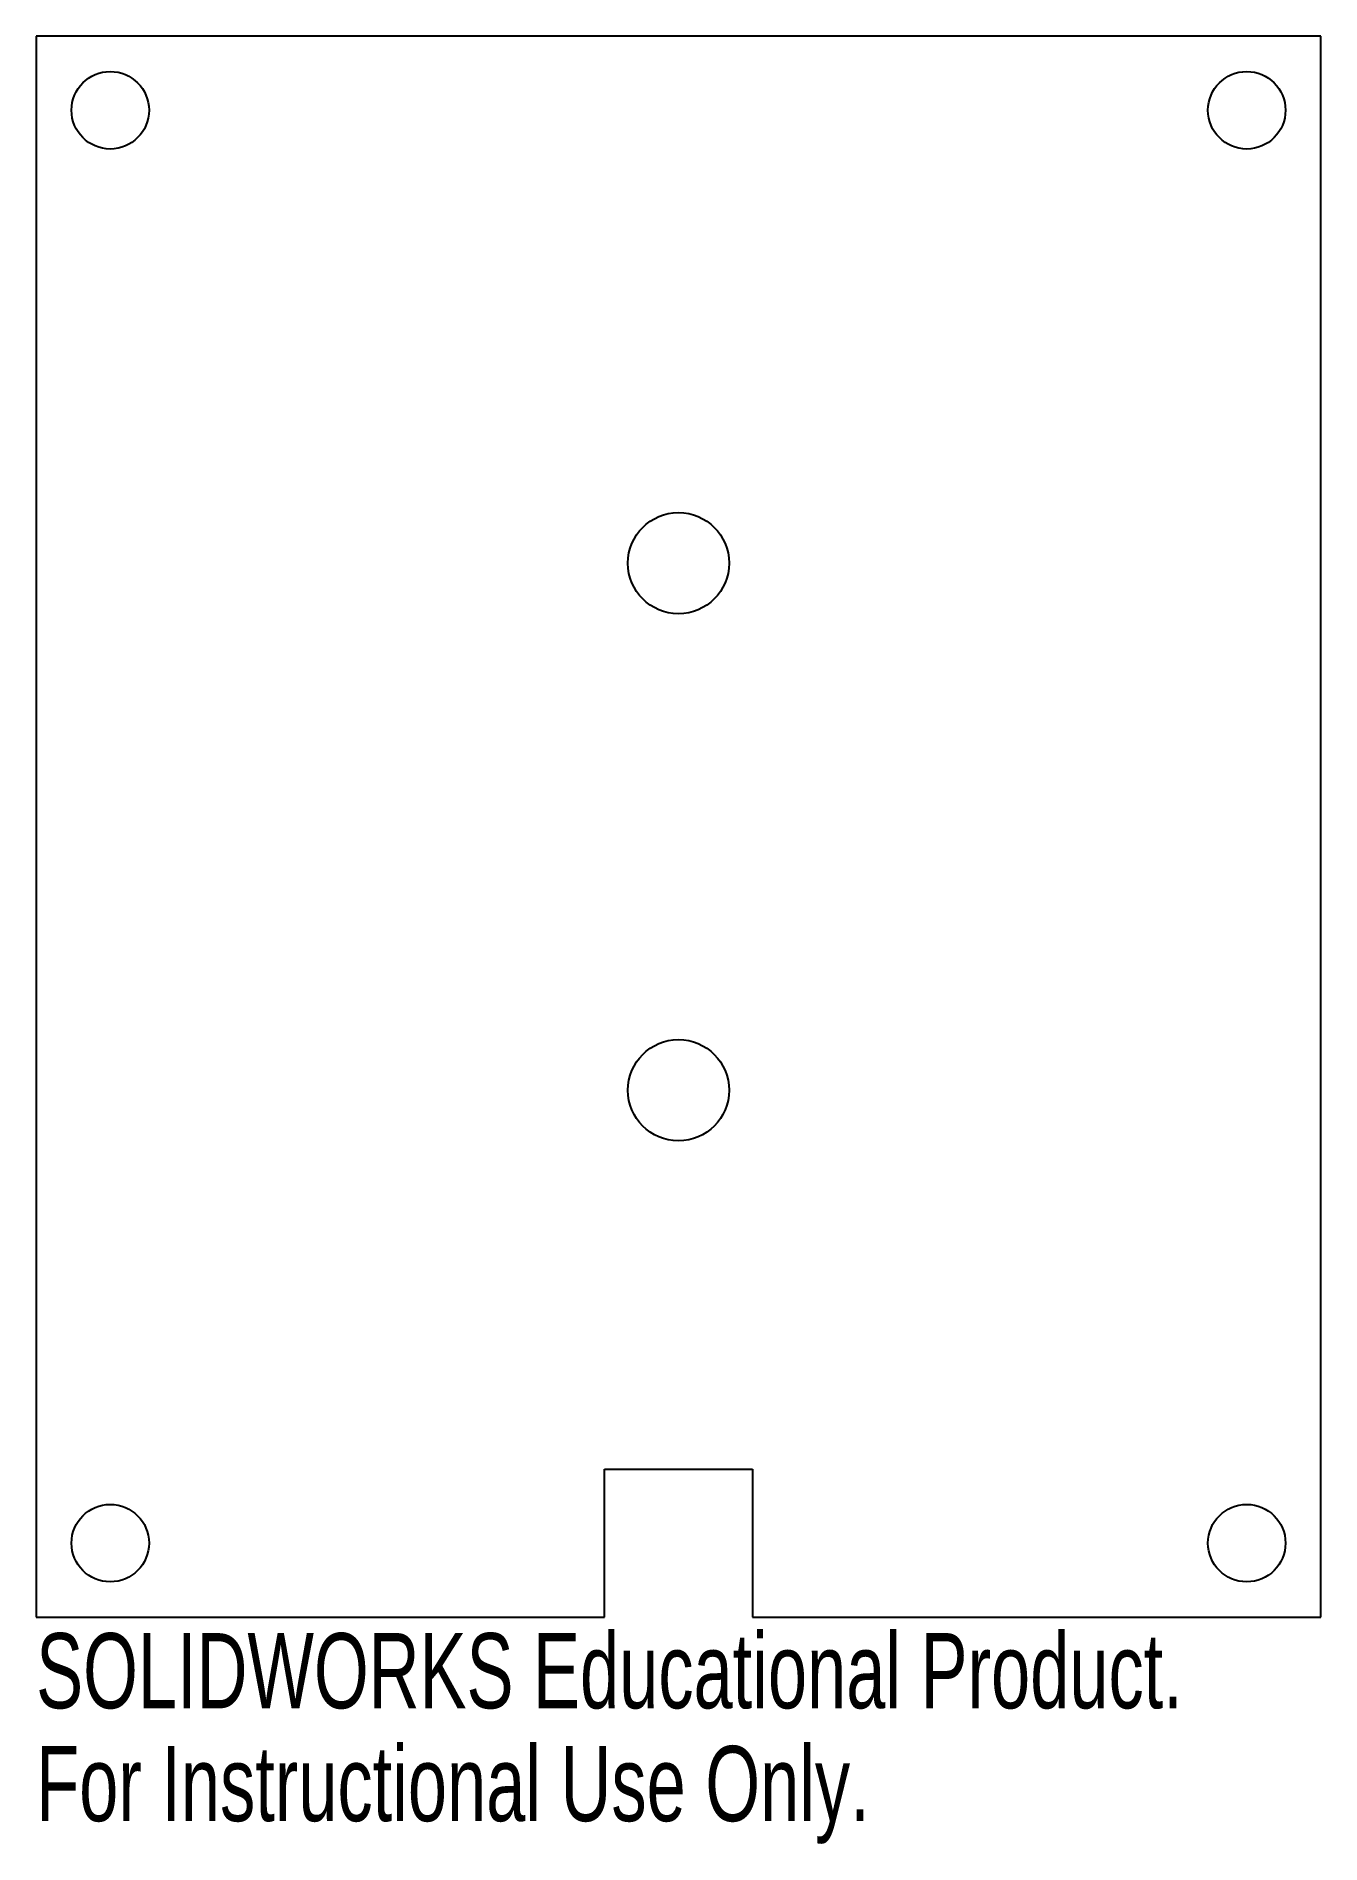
# Model space of a CAD drawing. Header units: inches. Extents: x -1.62 to 1.62, y -2.76 to 1.81.
import ezdxf

# ---------------------------------------------------------------- set-up
doc = ezdxf.new("R2010")
doc.units = ezdxf.units.IN
doc.header["$MEASUREMENT"] = 0
doc.styles.add('SLDTEXTSTYLE0', font='TXT', dxfattribs={"width": 0.7})

msp = doc.modelspace()

# ---------------------------------------------------------------- linework, layer by layer
at = {"color": 7, "linetype": 'Continuous', "lineweight": 25}
for p, q in [((1.625, 1.8125), (-1.625, 1.8125)), ((-1.625, 1.8125), (-1.625, -2.1875)), ((1.625, -2.1875), (1.625, 1.8125)), ((-0.1875, -1.8125), (0.1875, -1.8125)), ((-0.1875, -2.1875), (-0.1875, -1.8125)), ((0.1875, -1.8125), (0.1875, -2.1875)), ((-1.625, -2.1875), (-0.1875, -2.1875)), ((0.1875, -2.1875), (1.625, -2.1875))]:
    msp.add_line(p, q, dxfattribs=at)
for centre, radius in [((-1.4375, 1.625), 0.098), ((1.4375, 1.625), 0.098), ((0, 0.4792), 0.128), ((0, -0.8542), 0.128), ((-1.4375, -2), 0.098), ((1.4375, -2), 0.098)]:
    msp.add_circle(centre, radius, dxfattribs=at)

# ---------------------------------------------------------------- texts
at = {"color": 7, "linetype": 'Continuous', "char_height": 0.1903, "attachment_point": 1, "style": 'SLDTEXTSTYLE0'}
for s, insert in [('SOLIDWORKS Educational Product.', (-1.625, -2.2276)), ('For Instructional Use Only.', (-1.625, -2.5131))]:
    msp.add_mtext(s, dxfattribs=dict(at, insert=insert))

doc.saveas('drawing.dxf')
